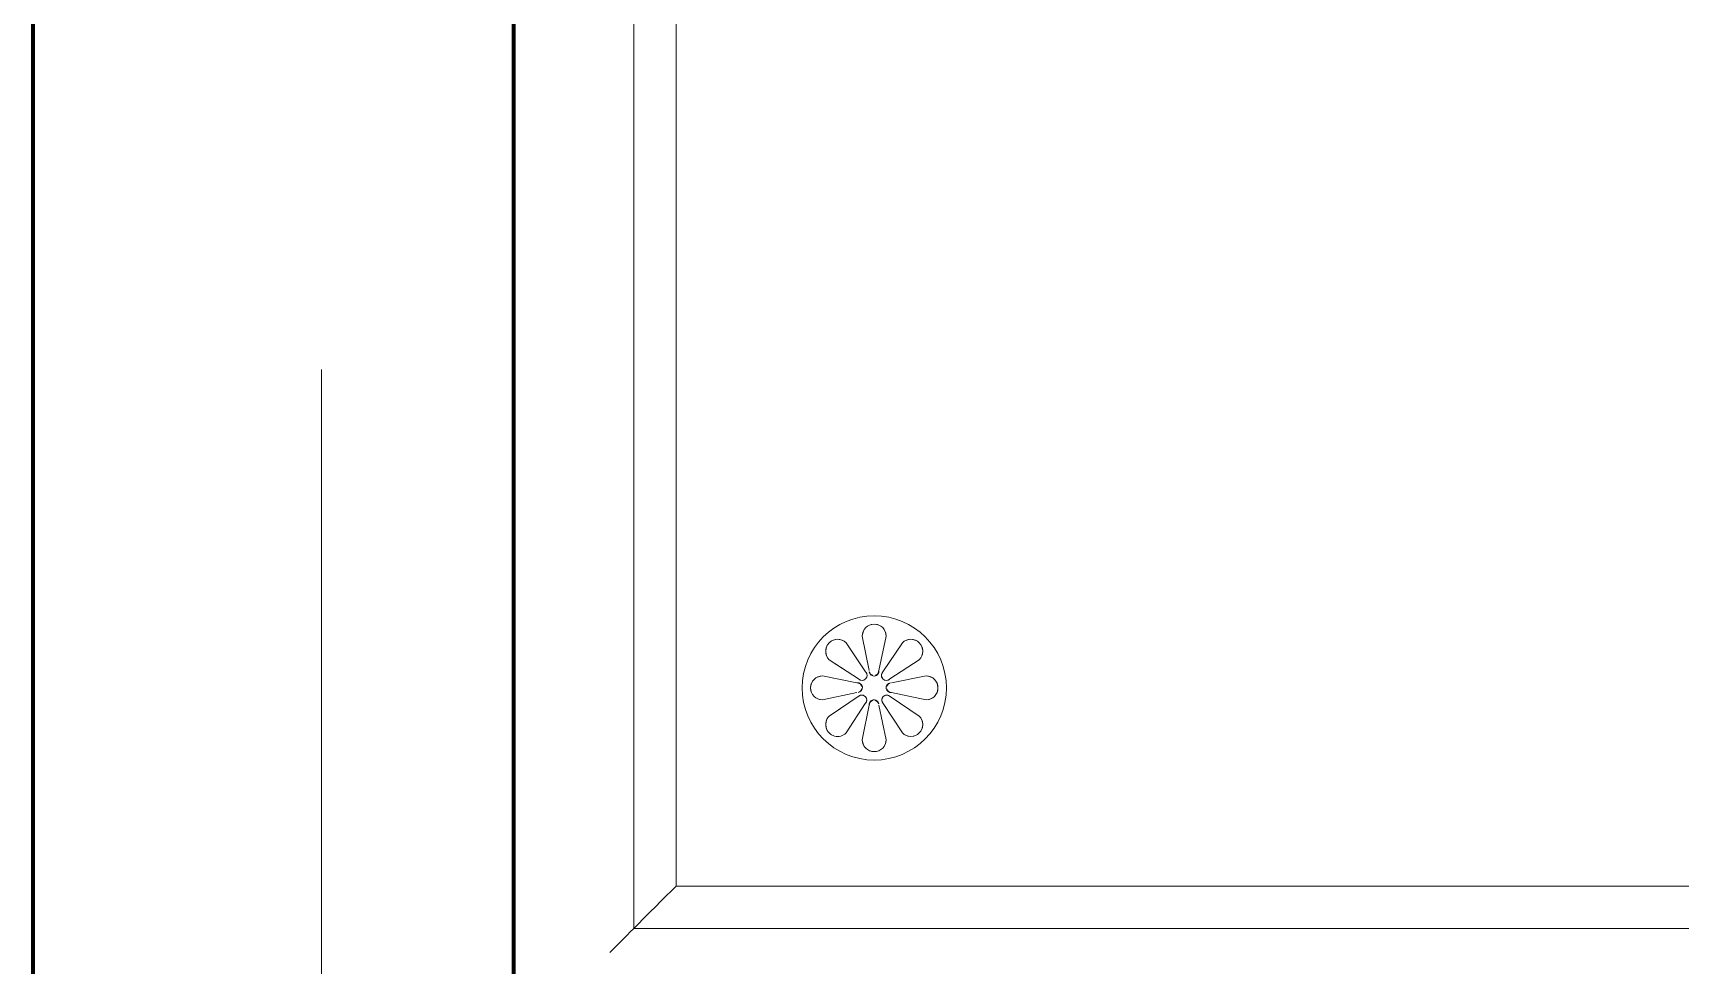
# Model space of a CAD drawing. Header units: millimetres. Extents: x 4711 to 63961, y 15357 to 39432.
# Drawn here: x 20211 to 20896, y 28730 to 29117 of the extents above; entities that cross this region are included whole.
import ezdxf

# ---------------------------------------------------------------- set-up
doc = ezdxf.new("R2010")
doc.units = ezdxf.units.MM
for name, color, linetype in [('A-SANITARY', 50, 'Continuous'), ('A-WALL', 240, 'Continuous'), ('Grid', 210, 'Continuous')]:
    doc.layers.add(name, color=color, linetype=linetype)

msp = doc.modelspace()

# ---------------------------------------------------------------- linework, layer by layer
at = {"lineweight": 18}
msp.add_lwpolyline([(20211.03, 29644.79), (20211.03, 28444.79)], close=True, dxfattribs=at)
at = {"lineweight": 9}
for points in [[(20211.03, 29606.69), (20211.03, 28482.89)], [(20563.52, 28870.63), (20562.32, 28871.13), (20561.03, 28871.3), (20559.74, 28871.13), (20558.53, 28870.63)], [(20541.49, 28862.51), (20540.99, 28861.3), (20540.82, 28860.01), (20540.99, 28858.72), (20541.49, 28857.52)], [(20548.29, 28864.33), (20547.09, 28864.83), (20545.8, 28865), (20544.51, 28864.83), (20543.31, 28864.33)], [(20578.74, 28864.33), (20577.54, 28864.83), (20576.25, 28865), (20574.96, 28864.83), (20573.76, 28864.33)], [(20580.57, 28857.52), (20581.06, 28858.72), (20581.23, 28860.01), (20581.06, 28861.3), (20580.57, 28862.51)], [(20535.18, 28847.28), (20534.68, 28846.08), (20534.51, 28844.79), (20534.68, 28843.5), (20535.18, 28842.3)], [(20586.87, 28842.3), (20587.37, 28843.5), (20587.54, 28844.79), (20587.37, 28846.08), (20586.87, 28847.28)], [(20541.49, 28832.06), (20540.99, 28830.86), (20540.82, 28829.57), (20540.99, 28828.28), (20541.49, 28827.07)], [(20580.57, 28827.07), (20581.06, 28828.28), (20581.23, 28829.57), (20581.06, 28830.86), (20580.57, 28832.06)], [(20543.31, 28825.25), (20544.51, 28824.75), (20545.8, 28824.58), (20547.09, 28824.75), (20548.29, 28825.25)], [(20573.76, 28825.25), (20574.96, 28824.75), (20576.25, 28824.58), (20577.54, 28824.75), (20578.74, 28825.25)], [(20558.53, 28818.94), (20559.74, 28818.45), (20561.03, 28818.28), (20562.32, 28818.45), (20563.52, 28818.94)]]:
    msp.add_lwpolyline(points, dxfattribs=at)
at = {"color": 94, "lineweight": 9, "true_color": 0x00a600}
msp.add_lwpolyline([(20211.03, 28844.15), (20211.03, 28994.15)], dxfattribs=at)
at = {"lineweight": 9}
for points in [[(20565.34, 28868.81), (20565.84, 28867.61), (20566.01, 28866.32, 1), (20556.04, 28866.32), (20558.88, 28852.01), (20556.04, 28866.32), (20556.21, 28867.61), (20556.71, 28868.81)], [(20557.01, 28848.19), (20556.52, 28847.98), (20555.98, 28847.91), (20555.45, 28847.98), (20554.96, 28848.19), (20554.54, 28848.51), (20542.28, 28856.49, -1), (20549.33, 28863.54)], [(20543.12, 28855.94), (20554.54, 28848.51, 1), (20557.43, 28851.41), (20549.33, 28863.54), (20557.43, 28851.41), (20557.76, 28850.99), (20557.96, 28850.5), (20558.03, 28849.96), (20557.96, 28849.43), (20557.76, 28848.94)], [(20537, 28849.11), (20538.21, 28849.6), (20539.5, 28849.77, 0.999982), (20539.5, 28839.81), (20553.8, 28842.83), (20539.5, 28839.81), (20538.21, 28839.98), (20537, 28840.47)], [(20561.46, 28850.03), (20561.96, 28850.24), (20562.38, 28850.56), (20562.71, 28850.99), (20562.98, 28852.01, -1), (20558.95, 28851.48), (20559.16, 28850.99), (20559.48, 28850.56), (20559.91, 28850.24), (20560.4, 28850.03)], [(20565.04, 28848.19), (20565.54, 28847.98), (20566.07, 28847.91), (20566.6, 28847.98), (20567.09, 28848.19), (20567.52, 28848.51, -1), (20564.62, 28851.41), (20564.29, 28850.99), (20564.09, 28850.5), (20564.02, 28849.96), (20564.09, 28849.43), (20564.29, 28848.94)], [(20585.05, 28840.47), (20583.85, 28839.98), (20582.56, 28839.81, 0.999947), (20582.56, 28849.77), (20568.25, 28846.93), (20582.56, 28849.77), (20583.85, 28849.6), (20585.05, 28849.11)], [(20549.33, 28826.04, -1), (20542.28, 28833.09), (20554.4, 28841.2), (20554.83, 28841.52), (20555.32, 28841.73), (20555.85, 28841.8), (20556.38, 28841.73), (20556.88, 28841.52)], [(20557.63, 28840.77), (20557.83, 28840.28), (20557.9, 28839.75), (20557.83, 28839.22), (20557.63, 28838.72), (20557.3, 28838.3), (20549.33, 28826.04), (20557.3, 28838.3, 1), (20554.4, 28841.2), (20543.12, 28833.65)], [(20555.78, 28845.41), (20555.58, 28845.91), (20555.25, 28846.33), (20554.83, 28846.66), (20553.8, 28846.93, -1), (20554.33, 28842.9), (20554.83, 28843.11), (20555.25, 28843.43), (20555.58, 28843.86), (20555.78, 28844.35)], [(20564.43, 28840.77), (20564.22, 28840.28), (20564.15, 28839.75), (20564.22, 28839.22), (20564.43, 28838.72), (20564.75, 28838.3, -1), (20567.65, 28841.2), (20567.23, 28841.52), (20566.73, 28841.73), (20566.2, 28841.8), (20565.67, 28841.73), (20565.18, 28841.52)], [(20566.27, 28844.35), (20566.48, 28843.86), (20566.8, 28843.43), (20567.23, 28843.11), (20568.25, 28842.83, -1), (20567.72, 28846.86), (20567.23, 28846.66), (20566.8, 28846.33), (20566.48, 28845.91), (20566.27, 28845.41)], [(20556.71, 28820.77), (20556.21, 28821.97), (20556.04, 28823.26, 1), (20566.01, 28823.26), (20562.98, 28837.57), (20566.01, 28823.26), (20565.84, 28821.97), (20565.34, 28820.77)], [(20560.4, 28839.55), (20559.91, 28839.34), (20559.48, 28839.02), (20559.16, 28838.59), (20558.88, 28837.57, -1), (20562.91, 28838.1), (20562.71, 28838.59), (20562.38, 28839.02), (20561.96, 28839.34), (20561.46, 28839.55)]]:
    msp.add_lwpolyline(points, format="xyb", dxfattribs=at)
for points in [[(20566.01, 28866.32), (20562.98, 28852.01)], [(20564.62, 28851.41), (20572.73, 28863.54)], [(20579.77, 28856.49), (20567.52, 28848.51)], [(20539.5, 28849.77), (20553.8, 28846.93)], [(20582.56, 28839.81), (20568.25, 28842.83)], [(20556.04, 28823.26), (20558.88, 28837.57)], [(20572.73, 28826.04), (20564.75, 28838.3)], [(20567.65, 28841.2), (20579.77, 28833.09)]]:
    msp.add_lwpolyline(points, close=True, dxfattribs=at)
msp.add_circle((20561.03, 28844.79), 30, dxfattribs=at)
for centre, radius, start, end in [((20561.03, 28844.79), 30, 0.00084, 179.99916), ((20576.25, 28860.01), 4.98, 314.99928, 134.99928), ((20561.03, 28844.79), 30, 180.00017, 359.99983), ((20576.25, 28829.57), 4.98, 225, 45)]:
    msp.add_arc(centre, radius, start, end, dxfattribs=at)
at = {"layer": 'A-SANITARY', "lineweight": 9}
for points in [[(21271.03, 29904.79), (21268.44, 29902.2), (21266.03, 29899.79), (21263.95, 29897.72), (21262.37, 29896.13), (21261.37, 29895.13), (21261.03, 29894.79), (21255.18, 29888.94), (21254.07, 29887.83), (21252.19, 29885.95), (21249.62, 29883.38), (21243.47, 29877.24), (21243.47, 28762.34), (20478.58, 28762.34)], [(20461.03, 29180.27), (20461.03, 28744.79), (21261.03, 28744.79), (21261.03, 29894.79), (20461.03, 29894.79), (20461.03, 29371.27)], [(20411.03, 29264.19), (20411.03, 28694.79), (21311.03, 28694.79), (20411.03, 28694.79)], [(20451.03, 28734.79), (20453.62, 28737.38), (20456.03, 28739.79), (20458.1, 28741.86), (20459.69, 28743.45), (20460.69, 28744.45), (20461.03, 28744.79), (20466.88, 28750.64), (20467.99, 28751.75), (20469.86, 28753.63), (20472.43, 28756.2), (20478.58, 28762.34), (20478.58, 29180.29)], [(21243.47, 28762.34), (21249.62, 28756.2), (21252.19, 28753.63), (21254.07, 28751.75), (21255.18, 28750.64), (21261.03, 28744.79), (20461.03, 28744.79), (20461.03, 29180.27), (20461.03, 28744.79), (21261.03, 28744.79), (21261.37, 28744.45), (21262.37, 28743.45), (21263.95, 28741.86), (21266.03, 28739.79), (21268.44, 28737.38), (21271.03, 28734.79)]]:
    msp.add_lwpolyline(points, dxfattribs=at)
at = {"layer": 'A-SANITARY', "lineweight": 18}
msp.add_lwpolyline([(20411.03, 28444.79), (20411.03, 29644.79)], close=True, dxfattribs=at)
at = {"layer": 'A-SANITARY', "lineweight": 9}
msp.add_lwpolyline([(20531.03, 28844.79, 0.999997), (20591.03, 28844.79, 0.999985)], format="xyb", close=True, dxfattribs=at)
at = {"layer": 'A-WALL', "lineweight": 18}
msp.add_lwpolyline([(37998.98, 33456.73), (38011.03, 33456.73), (37998.98, 33456.73), (37998.98, 33444.79), (34711.03, 33444.79), (34711.03, 29977.87), (33211.03, 29977.87), (33211.03, 24944.79), (30111.03, 24944.79), (30111.03, 23544.79), (25431.03, 23544.79), (25431.03, 24944.79), (20211.03, 24944.79), (20211.03, 36819.15), (33211.03, 36819.15), (33211.03, 37856.73), (37998.98, 37856.73)], dxfattribs=at)
at = {"layer": 'A-WALL', "lineweight": 70}
msp.add_lwpolyline([(20331.03, 30544.79), (20211.03, 30544.79), (20211.03, 24944.79), (20411.03, 24944.79), (21311.03, 24944.79), (21311.03, 25144.79), (20411.03, 25144.79), (20411.03, 28144.79), (25231.03, 28144.79), (25231.03, 25144.79), (23711.03, 25144.79), (23711.03, 24944.79), (28661.03, 24944.79), (28661.03, 25144.79), (25431.03, 25144.79), (25431.03, 29913.55), (25231.03, 29913.55), (25231.03, 28344.79), (23731.03, 28344.79), (23731.03, 36619.15), (25211.5, 36619.15), (25211.5, 32944.79), (25411.5, 32944.79), (25411.5, 36619.15)], dxfattribs=at)
msp.add_lwpolyline([(20411.03, 28344.79), (20411.03, 29944.79), (23531.03, 29944.79), (23531.03, 28344.79)], close=True, dxfattribs=at)
at = {"layer": 'Grid', "lineweight": 9}
msp.add_lwpolyline([(20331.03, 28977.15), (20331.03, 28352.15)], dxfattribs=at)

doc.saveas('drawing.dxf')
